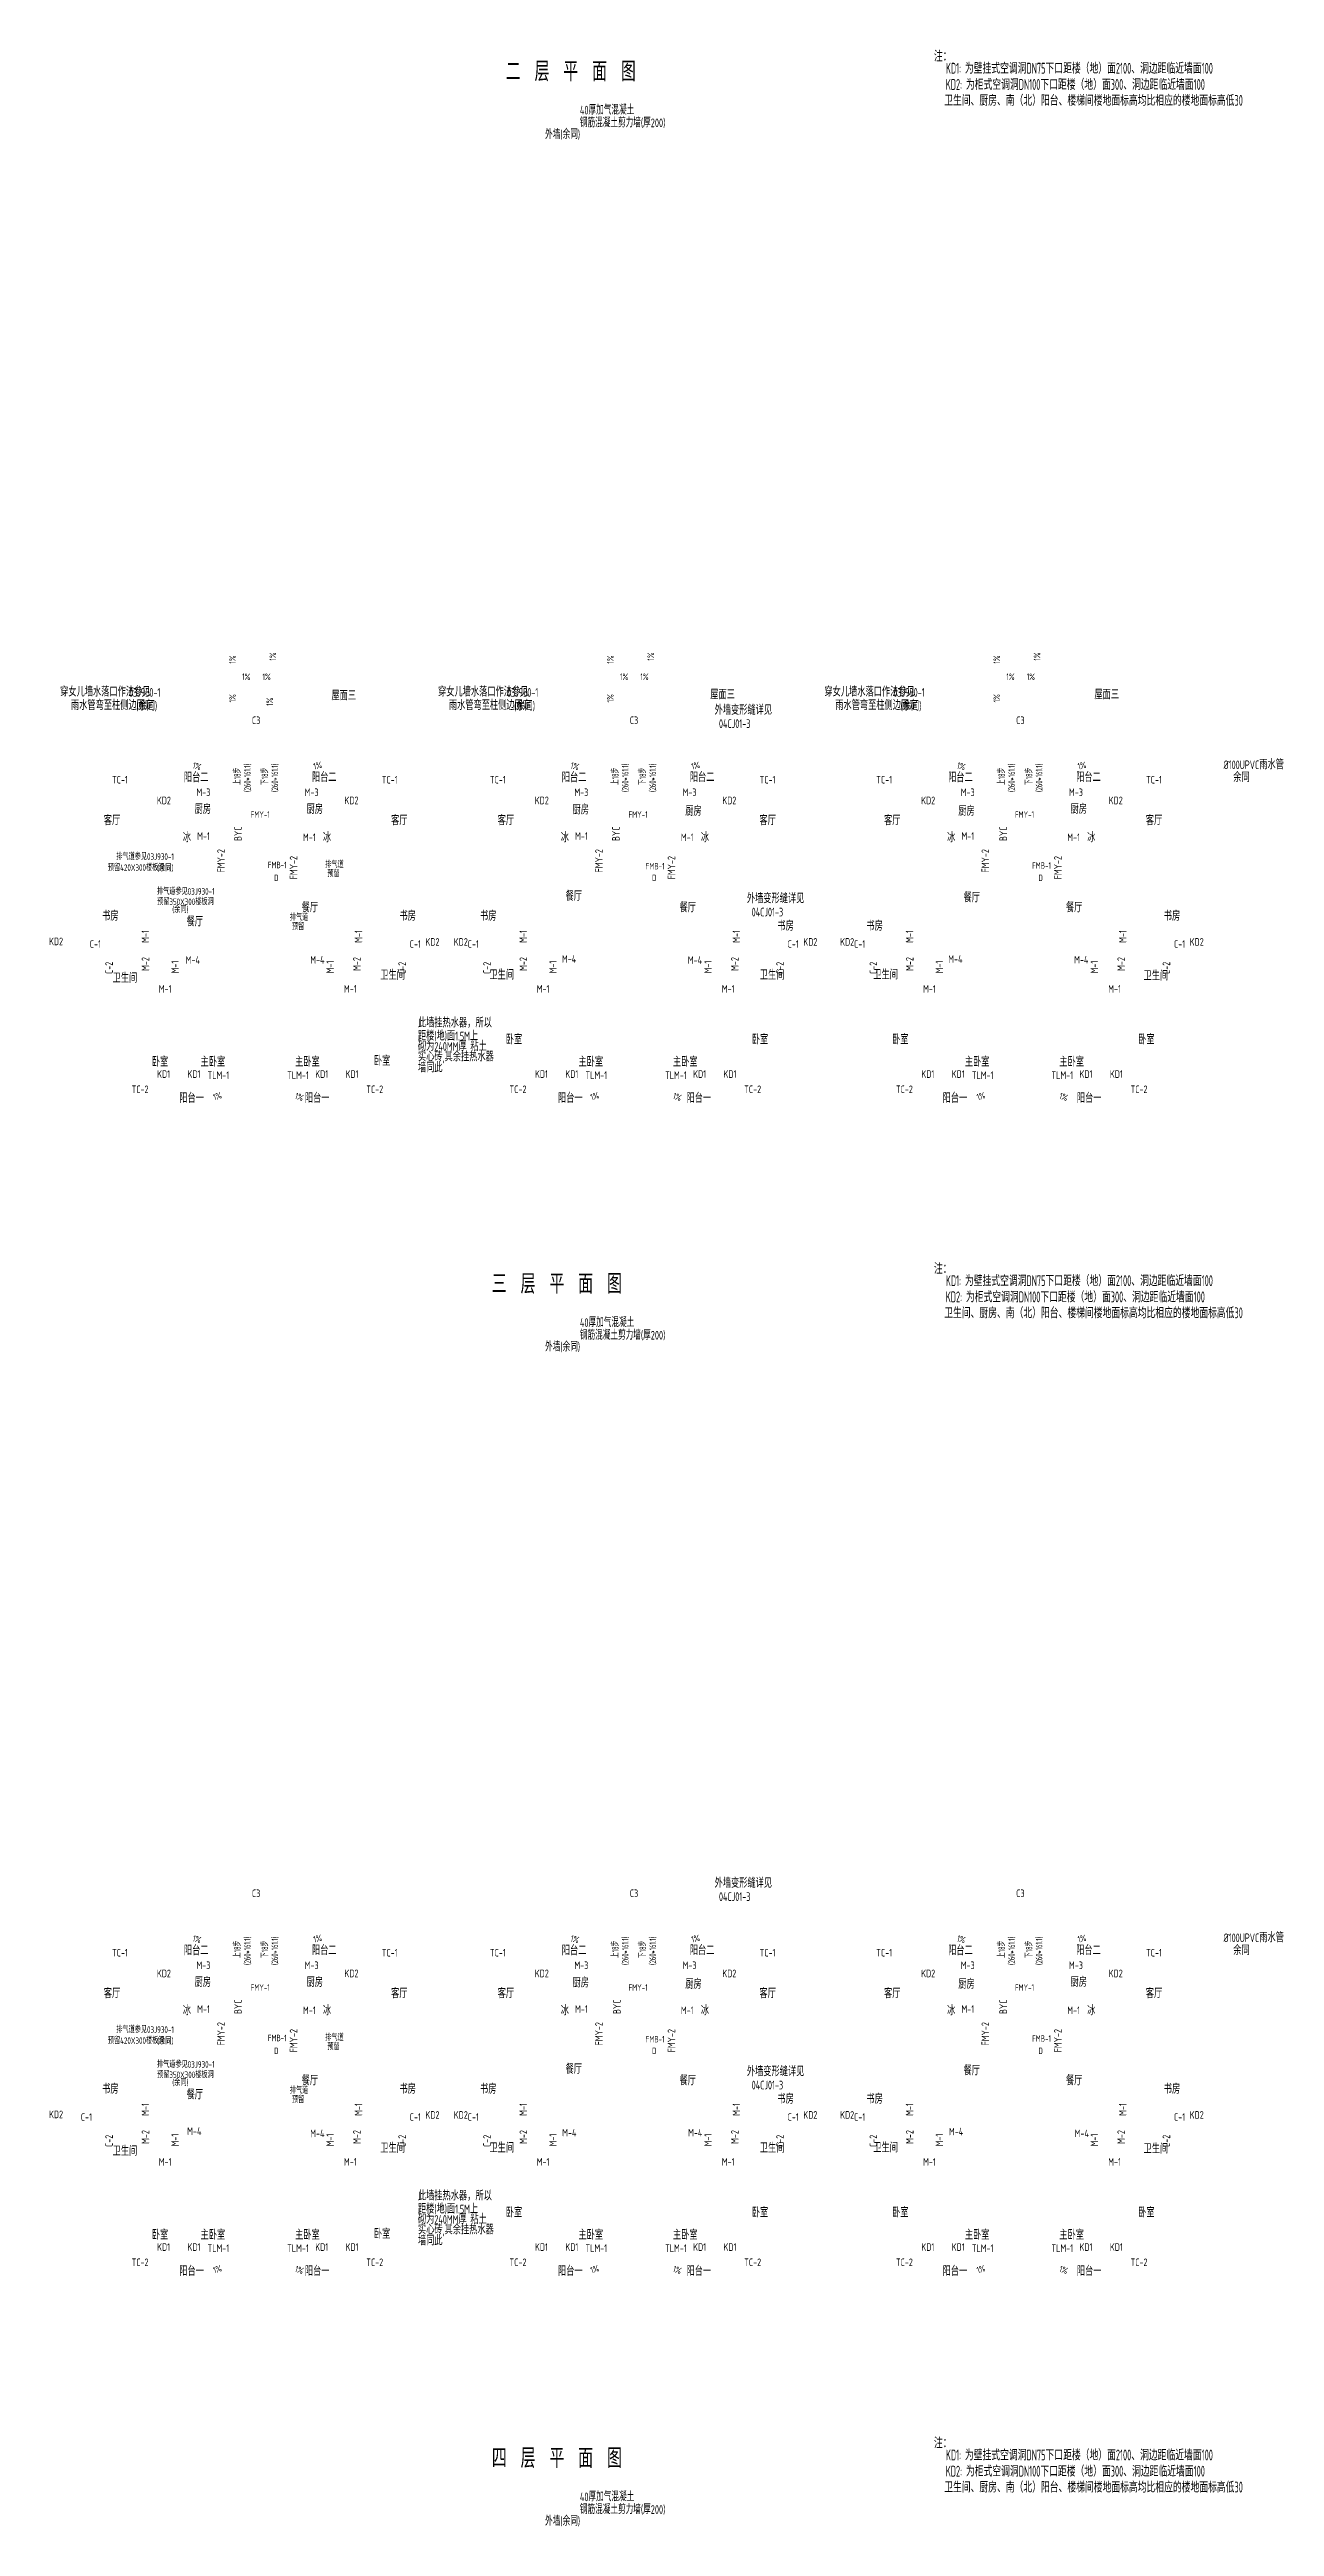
# Model space of a CAD drawing. Extents: x -726032 to 135930, y -151624 to 587044.
# Drawn here: x -238921 to -165605, y -31347 to 117002 of the extents above; entities that cross this region are included whole.
import ezdxf

# ---------------------------------------------------------------- set-up
doc = ezdxf.new("R2010")
doc.units = 0
doc.header["$LTSCALE"] = 1000
doc.header["$MEASUREMENT"] = 0
doc.linetypes.add('DASH', pattern=[0.35, 0.25, -0.1])
for name, color, linetype in [('PUB_DIM', 245, 'CONTINUOUS'), ('PUB_TEXT', 142, 'CONTINUOUS'), ('引线', 213, 'CONTINUOUS'), ('排水', 245, 'CONTINUOUS'), ('空调', 245, 'CONTINUOUS'), ('窗表', 71, 'CONTINUOUS'), ('门表', 74, 'CONTINUOUS'), ('雨水管', 20, 'CONTINUOUS')]:
    doc.layers.add(name, color=color, linetype=linetype)
doc.styles.add('_HZST', font='txt.shx', dxfattribs={"width": 0.8, "bigfont": 'HZST.shx'})
doc.styles.add('_HZTXT', font='isocp.shx', dxfattribs={"width": 0.8, "bigfont": 'hztxt.shx'})

msp = doc.modelspace()

# ---------------------------------------------------------------- texts
at = {"layer": 'PUB_DIM', "style": '_HZTXT', "width": 0.7}
for p in [(-225477.1, 67199.6), (-202857.1, 67199.6), (-179730.1, 67199.6), (-225477.1, -3054.3), (-202857.1, -3054.3), (-179730.1, -3054.3)]:
    msp.add_text('D', height=390, dxfattribs=at).set_placement(p)
at = {"layer": 'PUB_TEXT'}
for s, height, style, width, p in [(' 二 层 平 面 图', 1170, '_HZST', 0.8, (-212449.4, 115106.3)), ('注：', 650, '_HZTXT', 0.6, (-185984.6, 116281.6)), ('KD1: 为壁挂式空调洞DN75下口距楼（地）面2100、洞边距临近墙面100', 650, '_HZTXT', 0.6, (-185268.6, 115556.9, -29952)), ('卫生间、厨房、南（北）阳台、楼梯间楼地面标高均比相应的楼地面标高低30', 650, '_HZTXT', 0.6, (-185371, 113630.7, -29952)), (' KD2: 为柜式空调洞DN100下口距楼（地）面300、洞边距临近墙面100', 650, '_HZTXT', 0.6, (-185504.4, 114584.9, -29952)), ('钢筋混凝土剪力墙(厚200)', 520, '_HZTXT', 0.65, (-207177.4, 112351.3)), ('40厚加气混凝土', 520, '_HZTXT', 0.65, (-207177.4, 113112.2)), ('外墙(余同)', 520, '_HZTXT', 0.65, (-209260.5, 111650)), ('屋面三', 520, '_HZTXT', 0.7, (-199375.6, 78094.7)), ('屋面三', 520, '_HZTXT', 0.7, (-176380, 78094.7)), ('屋面三', 520, '_HZTXT', 0.7, (-222047.7, 78031.7)), ('阳台二', 520, '_HZTXT', 0.7, (-230882.8, 73127.3)), ('阳台二', 520, '_HZTXT', 0.7, (-223219.1, 73137.5)), ('阳台二', 520, '_HZTXT', 0.7, (-208262.8, 73127.3)), ('阳台二', 520, '_HZTXT', 0.7, (-200599.1, 73137.5)), ('阳台二', 520, '_HZTXT', 0.7, (-185135.8, 73127.3)), ('阳台二', 520, '_HZTXT', 0.7, (-177472.1, 73137.5)), ('厨房', 520, '_HZTXT', 0.7, (-230238.9, 71225.4)), ('厨房', 520, '_HZTXT', 0.7, (-223539.1, 71225.4)), ('厨房', 520, '_HZTXT', 0.7, (-207618.9, 71196.6)), ('厨房', 520, '_HZTXT', 0.7, (-200872.8, 71110.9)), ('厨房', 520, '_HZTXT', 0.7, (-184526.4, 71114.6)), ('厨房', 520, '_HZTXT', 0.7, (-177808.7, 71235.8)), ('客厅', 520, '_HZTXT', 0.7, (-235672.5, 70555.2)), ('冰', 520, '_HZTXT', 0.7, (-230946.2, 69532.8)), ('冰', 520, '_HZTXT', 0.7, (-222558.5, 69532.8)), ('客厅', 520, '_HZTXT', 0.7, (-218477.7, 70555.2)), ('客厅', 520, '_HZTXT', 0.7, (-212100.5, 70555.2)), ('冰', 520, '_HZTXT', 0.7, (-208326.2, 69532.8)), ('冰', 520, '_HZTXT', 0.7, (-199938.5, 69532.8)), ('客厅', 520, '_HZTXT', 0.7, (-196428.9, 70555.2)), ('客厅', 520, '_HZTXT', 0.7, (-188973.5, 70555.2)), ('冰', 520, '_HZTXT', 0.7, (-185199.2, 69532.8)), ('冰', 520, '_HZTXT', 0.7, (-176811.5, 69532.8)), ('客厅', 520, '_HZTXT', 0.7, (-173301.9, 70555.2)), ('书房', 520, '_HZTXT', 0.7, (-235773.9, 64830.1)), ('餐厅', 520, '_HZTXT', 0.7, (-223833, 65337.8)), ('书房', 520, '_HZTXT', 0.7, (-217975.5, 64830.1)), ('书房', 520, '_HZTXT', 0.7, (-213153.9, 64830.1)), ('餐厅', 520, '_HZTXT', 0.7, (-208034.6, 66024.5)), ('餐厅', 520, '_HZTXT', 0.7, (-201213, 65337.8)), ('餐厅', 520, '_HZTXT', 0.7, (-184212.9, 65934.4)), ('餐厅', 520, '_HZTXT', 0.7, (-178086, 65337.8)), ('书房', 520, '_HZTXT', 0.7, (-172228.5, 64830.1)), ('餐厅', 520, '_HZTXT', 0.7, (-230719.8, 64494.2)), ('书房', 520, '_HZTXT', 0.7, (-195355.5, 64233.2)), ('书房', 520, '_HZTXT', 0.7, (-190026.9, 64233.2)), ('卫生间', 520, '_HZTXT', 0.7, (-235149.3, 61112.3)), ('卫生间', 520, '_HZTXT', 0.7, (-219123.3, 61290.5)), ('卫生间', 520, '_HZTXT', 0.7, (-212590.3, 61308.2)), ('卫生间', 520, '_HZTXT', 0.7, (-196407.9, 61295.3)), ('卫生间', 520, '_HZTXT', 0.7, (-189614.7, 61316)), ('卫生间', 520, '_HZTXT', 0.7, (-173440.2, 61251.4)), ('卧室', 520, '_HZTXT', 0.7, (-211617.9, 57435)), ('卧室', 520, '_HZTXT', 0.7, (-196888.6, 57435)), ('卧室', 520, '_HZTXT', 0.7, (-188490.9, 57435)), ('卧室', 520, '_HZTXT', 0.7, (-173761.6, 57435)), ('卧室', 520, '_HZTXT', 0.7, (-232801.4, 56096.1)), ('主卧室', 520, '_HZTXT', 0.7, (-229883.4, 56092.3)), ('主卧室', 520, '_HZTXT', 0.7, (-224227.1, 56092.3)), ('卧室', 520, '_HZTXT', 0.7, (-219508.6, 56151.5)), ('主卧室', 520, '_HZTXT', 0.7, (-207263.4, 56092.3)), ('主卧室', 520, '_HZTXT', 0.7, (-201607.1, 56092.3)), ('主卧室', 520, '_HZTXT', 0.7, (-184136.4, 56092.3)), ('主卧室', 520, '_HZTXT', 0.7, (-178480.1, 56092.3)), ('阳台一', 520, '_HZTXT', 0.7, (-231160.2, 53924.1)), ('阳台一', 520, '_HZTXT', 0.7, (-223641.9, 53924.1)), ('阳台一', 520, '_HZTXT', 0.7, (-208490.1, 53924.1)), ('阳台一', 520, '_HZTXT', 0.7, (-200795.1, 53924.1)), ('阳台一', 520, '_HZTXT', 0.7, (-185468.7, 53924.1)), ('阳台一', 520, '_HZTXT', 0.7, (-177433.4, 53924.1)), ('三 层 平 面 图', 1170, '_HZST', 0.8, (-212449.4, 42491.7)), ('注：', 650, '_HZTXT', 0.6, (-185984.6, 43667)), ('KD1: 为壁挂式空调洞DN75下口距楼（地）面2100、洞边距临近墙面100', 650, '_HZTXT', 0.6, (-185268.6, 42942.4, -29952)), ('卫生间、厨房、南（北）阳台、楼梯间楼地面标高均比相应的楼地面标高低30', 650, '_HZTXT', 0.6, (-185371, 41016.1, -29952)), (' KD2: 为柜式空调洞DN100下口距楼（地）面300、洞边距临近墙面100', 650, '_HZTXT', 0.6, (-185504.4, 41970.4, -29952)), ('钢筋混凝土剪力墙(厚200)', 520, '_HZTXT', 0.65, (-207177.4, 39736.8)), ('40厚加气混凝土', 520, '_HZTXT', 0.65, (-207177.4, 40497.6)), ('外墙(余同)', 520, '_HZTXT', 0.65, (-209260.5, 39035.4)), ('阳台二', 520, '_HZTXT', 0.7, (-230882.8, 2873.4)), ('阳台二', 520, '_HZTXT', 0.7, (-223219.1, 2883.5)), ('阳台二', 520, '_HZTXT', 0.7, (-208262.8, 2873.4)), ('阳台二', 520, '_HZTXT', 0.7, (-200599.1, 2883.5)), ('阳台二', 520, '_HZTXT', 0.7, (-185135.8, 2873.4)), ('阳台二', 520, '_HZTXT', 0.7, (-177472.1, 2883.5)), ('厨房', 520, '_HZTXT', 0.7, (-230238.9, 971.5)), ('厨房', 520, '_HZTXT', 0.7, (-223539.1, 971.5)), ('厨房', 520, '_HZTXT', 0.7, (-207618.9, 942.7)), ('厨房', 520, '_HZTXT', 0.7, (-177808.7, 981.9)), ('客厅', 520, '_HZTXT', 0.7, (-235672.5, 301.3)), ('客厅', 520, '_HZTXT', 0.7, (-218477.7, 301.3)), ('客厅', 520, '_HZTXT', 0.7, (-212100.5, 301.3)), ('厨房', 520, '_HZTXT', 0.7, (-200872.8, 857)), ('客厅', 520, '_HZTXT', 0.7, (-196428.9, 301.3)), ('客厅', 520, '_HZTXT', 0.7, (-188973.5, 301.3)), ('厨房', 520, '_HZTXT', 0.7, (-184526.4, 860.7)), ('客厅', 520, '_HZTXT', 0.7, (-173301.9, 301.3)), ('冰', 520, '_HZTXT', 0.7, (-230946.2, -721.2)), ('冰', 520, '_HZTXT', 0.7, (-222558.5, -721.2)), ('冰', 520, '_HZTXT', 0.7, (-208326.2, -721.2)), ('冰', 520, '_HZTXT', 0.7, (-199938.5, -721.2)), ('冰', 520, '_HZTXT', 0.7, (-185199.2, -721.2)), ('冰', 520, '_HZTXT', 0.7, (-176811.5, -721.2)), ('餐厅', 520, '_HZTXT', 0.7, (-223833, -4916.2)), ('餐厅', 520, '_HZTXT', 0.7, (-208034.6, -4229.4)), ('餐厅', 520, '_HZTXT', 0.7, (-201213, -4916.2)), ('餐厅', 520, '_HZTXT', 0.7, (-184212.9, -4319.6)), ('餐厅', 520, '_HZTXT', 0.7, (-178086, -4916.2)), ('书房', 520, '_HZTXT', 0.7, (-235773.9, -5423.9)), ('餐厅', 520, '_HZTXT', 0.7, (-230719.8, -5759.8)), ('书房', 520, '_HZTXT', 0.7, (-217975.5, -5423.9)), ('书房', 520, '_HZTXT', 0.7, (-213153.9, -5423.9)), ('书房', 520, '_HZTXT', 0.7, (-195355.5, -6020.8)), ('书房', 520, '_HZTXT', 0.7, (-190026.9, -6020.8)), ('书房', 520, '_HZTXT', 0.7, (-172228.5, -5423.9)), ('卫生间', 520, '_HZTXT', 0.7, (-235149.3, -9141.7)), ('卫生间', 520, '_HZTXT', 0.7, (-219123.3, -8963.4)), ('卫生间', 520, '_HZTXT', 0.7, (-212590.3, -8945.7)), ('卫生间', 520, '_HZTXT', 0.7, (-196407.9, -8958.6)), ('卫生间', 520, '_HZTXT', 0.7, (-189614.7, -8937.9)), ('卫生间', 520, '_HZTXT', 0.7, (-173440.2, -9002.5)), ('卧室', 520, '_HZTXT', 0.7, (-211617.9, -12818.9)), ('卧室', 520, '_HZTXT', 0.7, (-196888.6, -12818.9)), ('卧室', 520, '_HZTXT', 0.7, (-188490.9, -12818.9)), ('卧室', 520, '_HZTXT', 0.7, (-173761.6, -12818.9)), ('卧室', 520, '_HZTXT', 0.7, (-232801.4, -14157.9)), ('主卧室', 520, '_HZTXT', 0.7, (-229883.4, -14161.7)), ('主卧室', 520, '_HZTXT', 0.7, (-224227.1, -14161.7)), ('卧室', 520, '_HZTXT', 0.7, (-219508.6, -14102.5)), ('主卧室', 520, '_HZTXT', 0.7, (-207263.4, -14161.7)), ('主卧室', 520, '_HZTXT', 0.7, (-201607.1, -14161.7)), ('主卧室', 520, '_HZTXT', 0.7, (-184136.4, -14161.7)), ('主卧室', 520, '_HZTXT', 0.7, (-178480.1, -14161.7)), ('阳台一', 520, '_HZTXT', 0.7, (-231160.2, -16329.9)), ('阳台一', 520, '_HZTXT', 0.7, (-223641.9, -16329.9)), ('阳台一', 520, '_HZTXT', 0.7, (-208490.1, -16329.9)), ('阳台一', 520, '_HZTXT', 0.7, (-200795.1, -16329.9)), ('阳台一', 520, '_HZTXT', 0.7, (-185468.7, -16329.9)), ('阳台一', 520, '_HZTXT', 0.7, (-177433.4, -16329.9)), ('四 层 平 面 图', 1170, '_HZST', 0.8, (-212449.4, -27839.3)), ('注：', 650, '_HZTXT', 0.6, (-185984.6, -26664)), ('KD1: 为壁挂式空调洞DN75下口距楼（地）面2100、洞边距临近墙面100', 650, '_HZTXT', 0.6, (-185268.6, -27388.6, -29952)), (' KD2: 为柜式空调洞DN100下口距楼（地）面300、洞边距临近墙面100', 650, '_HZTXT', 0.6, (-185504.4, -28360.6, -29952)), ('40厚加气混凝土', 520, '_HZTXT', 0.65, (-207177.4, -29833.4)), ('卫生间、厨房、南（北）阳台、楼梯间楼地面标高均比相应的楼地面标高低30', 650, '_HZTXT', 0.6, (-185371, -29314.9, -29952)), ('外墙(余同)', 520, '_HZTXT', 0.65, (-209260.5, -31295.5)), ('钢筋混凝土剪力墙(厚200)', 520, '_HZTXT', 0.65, (-207177.4, -30594.2))]:
    msp.add_text(s, height=height, dxfattribs=dict(at, style=style, width=width)).set_placement(p)
at = {"layer": 'PUB_TEXT', "style": '_HZTXT', "width": 0.65}
for s, p in [('上18步', (-227481.7, 72953.2)), ('(260*161.1)', (-226889.5, 72532.8)), ('下18步', (-225838.4, 72953.2)), ('(260*161.1)', (-225246.2, 72532.8)), ('上18步', (-204861.7, 72953.2)), ('(260*161.1)', (-204269.5, 72532.8)), ('下18步', (-203218.4, 72953.2)), ('(260*161.1)', (-202626.2, 72532.8)), ('上18步', (-181734.7, 72953.2)), ('(260*161.1)', (-181142.5, 72532.8)), ('下18步', (-180091.4, 72953.2)), ('(260*161.1)', (-179499.2, 72532.8)), ('上18步', (-227481.7, 2699.3)), ('(260*161.1)', (-226889.5, 2278.9)), ('下18步', (-225838.4, 2699.3)), ('(260*161.1)', (-225246.2, 2278.9)), ('上18步', (-204861.7, 2699.3)), ('(260*161.1)', (-204269.5, 2278.9)), ('下18步', (-203218.4, 2699.3)), ('(260*161.1)', (-202626.2, 2278.9)), ('上18步', (-181734.7, 2699.3)), ('(260*161.1)', (-181142.5, 2278.9)), ('下18步', (-180091.4, 2699.3)), ('(260*161.1)', (-179499.2, 2278.9))]:
    msp.add_text(s, height=390, rotation=90, dxfattribs=at).set_placement(p)
at = {"layer": '引线', "style": '_HZTXT', "width": 0.7}
for s, height, p in [('穿女儿墙水落口作法参见', 520, (-238288, 78260.8)), ('03J930-1', 520, (-234162.9, 78238.7)), ('穿女儿墙水落口作法参见', 520, (-215668, 78260.8)), ('03J930-1', 520, (-211542.9, 78238.7)), ('穿女儿墙水落口作法参见', 520, (-192541, 78260.8)), ('03J930-1', 520, (-188415.9, 78238.7)), ('雨水管弯至柱侧边固定', 520, (-237638.4, 77454.3)), ('(余同)', 520, (-233730.3, 77419.4)), ('雨水管弯至柱侧边固定', 520, (-215018.4, 77454.3)), ('(余同)', 520, (-211110.3, 77419.4)), ('外墙变形缝详见', 520, (-199114.5, 77167)), ('雨水管弯至柱侧边固定', 520, (-191891.4, 77454.3)), ('(余同)', 520, (-187983.3, 77419.4)), ('04CJ01-3  ', 520, (-198854.2, 76367.9)), ('%%C100UPVC雨水管', 520, (-168650.7, 73902.8)), ('余同', 520, (-168071.7, 73137.7)), ('排气道参见03J930-1', 390, (-234930.8, 68467.8)), ('排气道', 390, (-222423.1, 67993.3)), ('预留420X300楼板洞', 390, (-235434.2, 67809.3)), ('排气道参见03J930-1', 390, (-232493.9, 66386.8)), ('(余同)', 390, (-232478.9, 67785.1)), ('预留', 390, (-222294.5, 67446.2)), ('预留350X300楼板洞', 390, (-232485.2, 65765.8)), ('(余同)', 390, (-231575.9, 65296.1)), ('外墙变形缝详见', 520, (-197181.4, 65881.9)), ('04CJ01-3  ', 520, (-196897, 65082.8)), ('排气道', 390, (-224540.9, 64828.7)), ('预留', 390, (-224412.4, 64281.6)), ('距楼(地)面1.5M上', 520, (-216872.6, 57656.5)), ('此墙挂热水器，所以', 520, (-216872.6, 58437.7)), ('砌为240MM厚 粘土', 520, (-216872.6, 57033.4)), ('实心砖,其余挂热水器', 520, (-216872.6, 56410.4)), ('墙同此', 520, (-216872.6, 55753.4)), ('外墙变形缝详见', 520, (-199114.5, 6913)), ('04CJ01-3  ', 520, (-198854.2, 6113.9)), ('%%C100UPVC雨水管', 520, (-168650.7, 3648.8)), ('余同', 520, (-168071.7, 2883.8)), ('排气道参见03J930-1', 390, (-234930.8, -1786.1)), ('预留420X300楼板洞', 390, (-235434.2, -2444.6)), ('(余同)', 390, (-232478.9, -2468.8)), ('排气道', 390, (-222423.1, -2260.7)), ('预留', 390, (-222294.5, -2807.7)), ('排气道参见03J930-1', 390, (-232493.9, -3867.2)), ('预留350X300楼板洞', 390, (-232485.2, -4488.2)), ('外墙变形缝详见', 520, (-197181.4, -4372.1)), ('(余同)', 390, (-231575.9, -4957.8)), ('排气道', 390, (-224540.9, -5425.3)), ('预留', 390, (-224412.4, -5972.3)), ('04CJ01-3  ', 520, (-196897, -5171.1)), ('此墙挂热水器，所以', 520, (-216872.6, -11816.2)), ('砌为240MM厚 粘土', 520, (-216872.6, -13220.5)), ('距楼(地)面1.5M上', 520, (-216872.6, -12597.5)), ('实心砖,其余挂热水器', 520, (-216872.6, -13843.6)), ('墙同此', 520, (-216872.6, -14500.5))]:
    msp.add_text(s, height=height, dxfattribs=at).set_placement(p)
at = {"layer": '排水', "linetype": 'DASH', "ltscale": 0.5, "style": '_HZTXT', "width": 0.7}
for p in [(-227781.5, 80219.7), (-225368.5, 80400.7), (-205161.5, 80219.7), (-202748.5, 80400.7), (-182034.5, 80219.7), (-179621.5, 80400.7), (-227781.5, 77900.3), (-225551.4, 77692.5), (-205161.5, 77900.3), (-182034.5, 77900.3)]:
    msp.add_text('1%', height=390, rotation=90, dxfattribs=at).set_placement(p)
for p in [(-227399, 79243.5), (-226179.6, 79243.5), (-204779, 79243.5), (-203559.6, 79243.5), (-181652, 79243.5), (-180432.6, 79243.5)]:
    msp.add_text('1%', height=390, dxfattribs=at).set_placement(p)
at = {"layer": '空调', "linetype": 'DASH', "ltscale": 0.5, "style": '_HZTXT', "width": 0.7}
for s, p in [('KD2', (-232497, 71801.7)), ('KD2', (-221271, 71801.7)), ('KD2', (-209877, 71801.7)), ('KD2', (-198651, 71801.7)), ('KD2', (-186750, 71801.7)), ('KD2', (-175524, 71801.7)), ('KD2', (-238952.2, 63358.2)), ('KD2', (-216421.9, 63327.6)), ('KD2', (-214726, 63327.6)), ('KD2', (-193801.9, 63327.6)), ('KD2', (-191599, 63327.6)), ('KD2', (-170674.9, 63327.6)), ('KD1', (-232484.1, 55412.7)), ('KD1', (-230666.8, 55412.7)), ('KD1', (-223018.3, 55412.7)), ('KD1', (-221201, 55412.7)), ('KD1', (-209864.1, 55412.7)), ('KD1', (-208046.8, 55412.7)), ('KD1', (-200398.3, 55412.7)), ('KD1', (-198581, 55412.7)), ('KD1', (-186737.1, 55412.7)), ('KD1', (-184919.8, 55412.7)), ('KD1', (-177271.3, 55412.7)), ('KD1', (-175454, 55412.7)), ('KD2', (-232497, 1547.7)), ('KD2', (-221271, 1547.7)), ('KD2', (-209877, 1547.7)), ('KD2', (-198651, 1547.7)), ('KD2', (-186750, 1547.7)), ('KD2', (-175524, 1547.7)), ('KD2', (-238952.2, -6895.7)), ('KD2', (-216421.9, -6926.4)), ('KD2', (-214726, -6926.4)), ('KD2', (-193801.9, -6926.4)), ('KD2', (-191599, -6926.4)), ('KD2', (-170674.9, -6926.4)), ('KD1', (-232484.1, -14841.3)), ('KD1', (-230666.8, -14841.3)), ('KD1', (-223018.3, -14841.3)), ('KD1', (-221201, -14841.3)), ('KD1', (-209864.1, -14841.3)), ('KD1', (-208046.8, -14841.3)), ('KD1', (-200398.3, -14841.3)), ('KD1', (-198581, -14841.3)), ('KD1', (-186737.1, -14841.3)), ('KD1', (-184919.8, -14841.3)), ('KD1', (-177271.3, -14841.3)), ('KD1', (-175454, -14841.3))]:
    msp.add_text(s, height=455, dxfattribs=at).set_placement(p)
at = {"layer": '窗表', "style": '_HZTXT', "width": 0.7}
for s, p in [('C3', (-226810.6, 76602.4)), ('C3', (-204190.6, 76602.4)), ('C3', (-181063.6, 76602.4)), ('TC-1', (-235184, 73041.7)), ('TC-1', (-219037.9, 73041.7)), ('TC-1', (-212564, 73041.7)), ('TC-1', (-196417.9, 73041.7)), ('TC-1', (-189437, 73041.7)), ('TC-1', (-173290.9, 73041.7)), ('C-1', (-236516, 63201)), ('C-1', (-217367.4, 63201)), ('C-1', (-213896, 63201)), ('C-1', (-194747.4, 63201)), ('C-1', (-190769, 63201)), ('C-1', (-171620.4, 63201)), ('TC-2', (-234010.9, 54502.3)), ('TC-2', (-219964.8, 54502.3)), ('TC-2', (-211390.9, 54502.3)), ('TC-2', (-197344.8, 54502.3)), ('TC-2', (-188263.9, 54502.3)), ('TC-2', (-174217.8, 54502.3)), ('C3', (-226810.6, 6348.5)), ('C3', (-204190.6, 6348.5)), ('C3', (-181063.6, 6348.5)), ('TC-1', (-235184, 2787.8)), ('TC-1', (-219037.9, 2787.8)), ('TC-1', (-212564, 2787.8)), ('TC-1', (-196417.9, 2787.8)), ('TC-1', (-189437, 2787.8)), ('TC-1', (-173290.9, 2787.8)), ('C-1', (-237050.9, -7052.9)), ('C-1', (-217367.4, -7052.9)), ('C-1', (-213896, -7052.9)), ('C-1', (-194747.4, -7052.9)), ('C-1', (-190769, -7052.9)), ('C-1', (-171620.4, -7052.9)), ('TC-2', (-234010.9, -15751.7)), ('TC-2', (-219964.8, -15751.7)), ('TC-2', (-211390.9, -15751.7)), ('TC-2', (-197344.8, -15751.7)), ('TC-2', (-188263.9, -15751.7)), ('TC-2', (-174217.8, -15751.7))]:
    msp.add_text(s, height=455, dxfattribs=at).set_placement(p)
for p in [(-235133, 61633), (-217592.4, 61633), (-212513, 61633), (-194972.4, 61633), (-189386, 61633), (-171845.4, 61633), (-235133, -8620.9), (-217592.4, -8620.9), (-212513, -8620.9), (-194972.4, -8620.9), (-189386, -8620.9), (-171845.4, -8620.9)]:
    msp.add_text('C-2', height=455, rotation=90, dxfattribs=at).set_placement(p)
at = {"layer": '门表', "style": '_HZTXT', "width": 0.7}
for s, height, p in [('M-3', 455, (-230127.6, 72290.9)), ('M-3', 455, (-223651.5, 72290.9)), ('M-3', 455, (-207507.6, 72290.9)), ('M-3', 455, (-201031.5, 72290.9)), ('M-3', 455, (-184380.6, 72290.9)), ('M-3', 455, (-177904.5, 72290.9)), ('FMY-1', 390, (-226882.9, 70989.6)), ('FMY-1', 390, (-204262.9, 70989.6)), ('FMY-1', 390, (-181135.9, 70989.6)), ('M-1', 455, (-230085.9, 69666.4)), ('M-1', 455, (-223753.1, 69591.8)), ('M-1', 455, (-207465.9, 69666.4)), ('M-1', 455, (-201133.1, 69591.8)), ('M-1', 455, (-184338.9, 69666.4)), ('M-1', 455, (-178006.1, 69591.8)), ('FMB-1', 390, (-225856, 67968.9)), ('FMB-1', 390, (-203236, 67896.4)), ('FMB-1', 390, (-180109, 67935.9)), ('M-4', 455, (-230774.6, 62244.4)), ('M-4', 455, (-223317.5, 62254.3)), ('M-4', 455, (-208252.6, 62306.1)), ('M-4', 455, (-200715.2, 62237.7)), ('M-4', 455, (-185130.6, 62302.7)), ('M-4', 455, (-177592.6, 62262.1)), ('M-1', 455, (-232382.6, 60513.2)), ('M-1', 455, (-221300.9, 60513.2)), ('M-1', 455, (-209762.6, 60513.2)), ('M-1', 455, (-198680.9, 60513.2)), ('M-1', 455, (-186635.6, 60513.2)), ('M-1', 455, (-175553.9, 60513.2)), ('TLM-1', 455, (-229462.7, 55344.9)), ('TLM-1', 455, (-224698.6, 55344.9)), ('TLM-1', 455, (-206842.7, 55344.9)), ('TLM-1', 455, (-202078.6, 55344.9)), ('TLM-1', 455, (-183715.7, 55344.9)), ('TLM-1', 455, (-178951.6, 55344.9)), ('M-3', 455, (-230127.6, 2037)), ('M-3', 455, (-223651.5, 2037)), ('M-3', 455, (-207507.6, 2037)), ('M-3', 455, (-201031.5, 2037)), ('M-3', 455, (-184380.6, 2037)), ('M-3', 455, (-177904.5, 2037)), ('FMY-1', 390, (-226882.9, 735.7)), ('FMY-1', 390, (-204262.9, 735.7)), ('FMY-1', 390, (-181135.9, 735.7)), ('M-1', 455, (-230085.9, -587.6)), ('M-1', 455, (-223753.1, -662.2)), ('M-1', 455, (-207465.9, -587.6)), ('M-1', 455, (-201133.1, -662.2)), ('M-1', 455, (-184338.9, -587.6)), ('M-1', 455, (-178006.1, -662.2)), ('FMB-1', 390, (-225856, -2285)), ('FMB-1', 390, (-203236, -2357.6)), ('FMB-1', 390, (-180109, -2318)), ('M-4', 455, (-230684.7, -7902.7)), ('M-4', 455, (-223319.7, -8031.9)), ('M-4', 455, (-208237.9, -7992.2)), ('M-4', 455, (-200701.7, -7992.2)), ('M-4', 455, (-185087.6, -7925.7)), ('M-4', 455, (-177561, -8031.2)), ('M-1', 455, (-232382.6, -9740.7)), ('M-1', 455, (-221300.9, -9740.7)), ('M-1', 455, (-209762.6, -9740.7)), ('M-1', 455, (-198680.9, -9740.7)), ('M-1', 455, (-186635.6, -9740.7)), ('M-1', 455, (-175553.9, -9740.7)), ('TLM-1', 455, (-229462.7, -14909)), ('TLM-1', 455, (-224698.6, -14909)), ('TLM-1', 455, (-206842.7, -14909)), ('TLM-1', 455, (-202078.6, -14909)), ('TLM-1', 455, (-183715.7, -14909)), ('TLM-1', 455, (-178951.6, -14909))]:
    msp.add_text(s, height=height, dxfattribs=at).set_placement(p)
for s, p in [('BYC', (-227415, 69594.2)), ('BYC', (-204795, 69594.2)), ('BYC', (-181612.1, 69594.2)), ('FMY-2', (-228431.2, 67716.4)), ('FMY-2', (-224090.7, 67301.8)), ('FMY-2', (-205811.2, 67716.4)), ('FMY-2', (-201470.7, 67301.8)), ('FMY-2', (-182684.2, 67716.4)), ('FMY-2', (-178343.7, 67301.8)), ('M-1', (-232962.7, 63502.4)), ('M-1', (-220204.2, 63502.4)), ('M-1', (-210342.7, 63502.4)), ('M-1', (-197584.2, 63502.4)), ('M-1', (-187215.7, 63502.4)), ('M-1', (-174457.2, 63502.4)), ('M-2', (-232954.3, 61820.2)), ('M-2', (-220299.5, 61820.2)), ('M-2', (-210334.3, 61820.2)), ('M-2', (-197679.5, 61820.2)), ('M-2', (-187207.3, 61820.2)), ('M-2', (-174552.5, 61820.2)), ('M-1', (-231182.4, 61670.8)), ('M-1', (-221902.9, 61670.8)), ('M-1', (-208562.4, 61670.8)), ('M-1', (-199282.9, 61670.8)), ('M-1', (-185435.4, 61670.8)), ('M-1', (-176155.9, 61670.8)), ('BYC', (-227415, -659.8)), ('BYC', (-204739.1, -659.8)), ('BYC', (-181612.1, -659.8)), ('FMY-2', (-228431.2, -2537.6)), ('FMY-2', (-205811.2, -2537.6)), ('FMY-2', (-182684.2, -2537.6)), ('FMY-2', (-224090.7, -2952.1)), ('FMY-2', (-201470.7, -2952.1)), ('FMY-2', (-178343.7, -2952.1)), ('M-1', (-232962.7, -6751.5)), ('M-1', (-220204.2, -6751.5)), ('M-1', (-210342.7, -6751.5)), ('M-1', (-197584.2, -6751.5)), ('M-1', (-187215.7, -6751.5)), ('M-1', (-174457.2, -6751.5)), ('M-2', (-232954.3, -8433.7)), ('M-1', (-231182.4, -8583.2)), ('M-1', (-221902.9, -8583.2)), ('M-2', (-220299.5, -8433.7)), ('M-2', (-210334.3, -8433.7)), ('M-1', (-208562.4, -8583.2)), ('M-1', (-199282.9, -8583.2)), ('M-2', (-197679.5, -8433.7)), ('M-2', (-187207.3, -8433.7)), ('M-1', (-185435.4, -8583.2)), ('M-1', (-176155.9, -8583.2)), ('M-2', (-174552.5, -8433.7))]:
    msp.add_text(s, height=455, rotation=90, dxfattribs=at).set_placement(p)
at = {"layer": '雨水管', "style": '_HZTXT', "width": 0.7}
for rotation, p in [(345.95759, (-230384.9, 73954.8)), (14.04241, (-223069.6, 73868.7)), (345.95759, (-207764.9, 73954.8)), (14.04241, (-200449.6, 73868.7)), (345.95759, (-184637.9, 73954.8)), (14.04241, (-177322.6, 73868.7)), (18.224825, (-229050.4, 54057.3)), (341.775175, (-224265.4, 54168.3)), (18.224825, (-206467.5, 54057.3)), (341.775175, (-201645.4, 54168.3)), (18.224825, (-183346.4, 54057.3)), (341.775175, (-178518.4, 54168.3)), (345.95759, (-230384.9, 3700.9)), (14.04241, (-223069.6, 3614.8)), (345.95759, (-207764.9, 3700.9)), (14.04241, (-200449.6, 3614.8)), (345.95759, (-184637.9, 3700.9)), (14.04241, (-177322.6, 3614.8)), (18.224825, (-229050.4, -16196.6)), (341.775175, (-224265.4, -16085.6)), (18.224825, (-206467.5, -16196.6)), (341.775175, (-201645.4, -16085.6)), (18.224825, (-183346.4, -16196.6)), (341.775175, (-178518.4, -16085.6))]:
    msp.add_text('1%', height=390, rotation=rotation, dxfattribs=at).set_placement(p)

doc.saveas('drawing.dxf')
